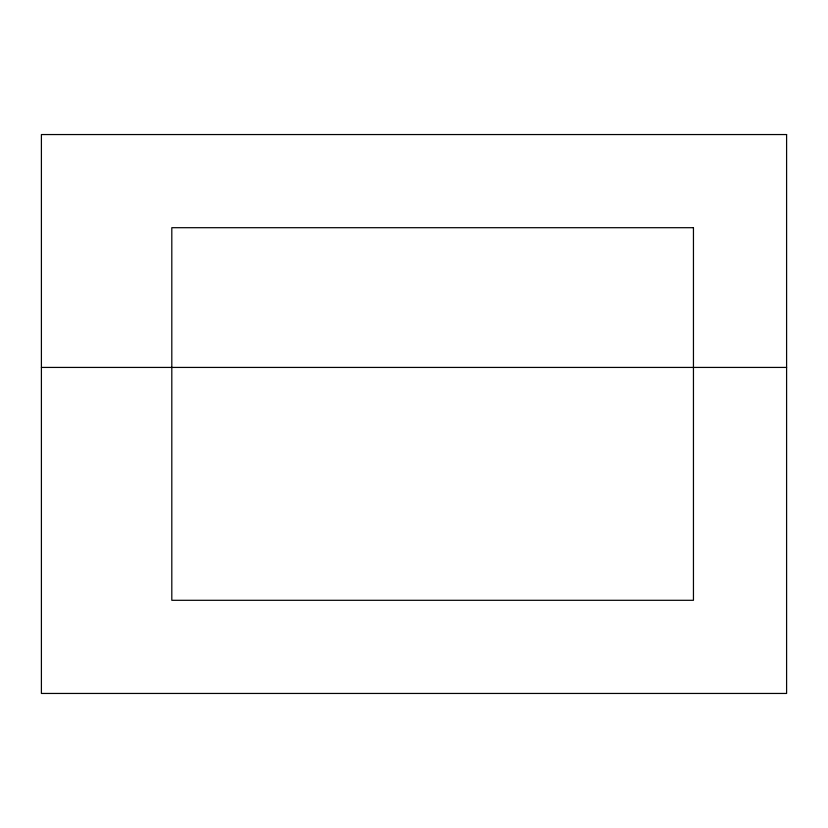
<?xml version="1.0" encoding="UTF-8"?>
<svg xmlns="http://www.w3.org/2000/svg" width="828" height="828" viewBox="0 0 828 828"><rect width="100%" height="100%" fill="white"/><g stroke="black" fill="none" stroke-linecap="round" stroke-linejoin="round"><path stroke-width="1.24" d="M41.4 367.425L786.6 367.425M786.6 134.55L41.4 134.55L41.4 693.45L786.6 693.45L786.6 134.55M693.45 227.7L171.81 227.7L171.81 600.3L693.45 600.3L693.45 227.7"/></g></svg>
